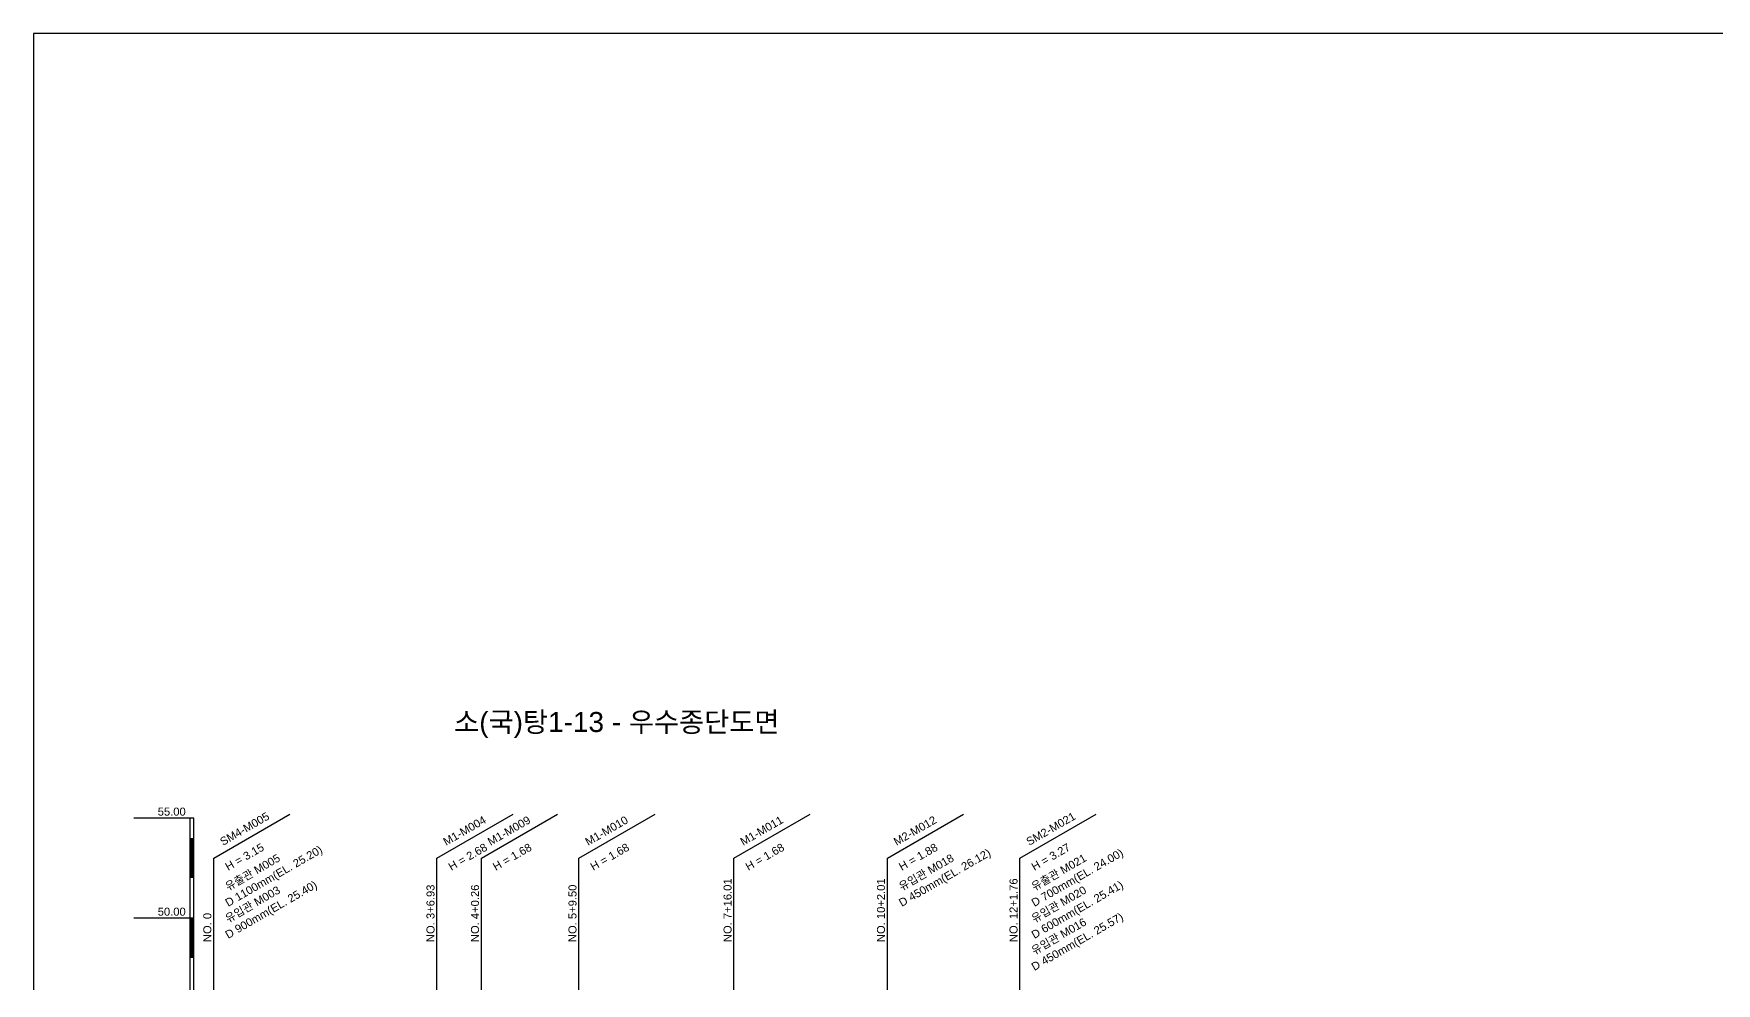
# Model space of a CAD drawing. Header units: millimetres. Extents: x -105495 to 3444, y -108190 to 2013.
# Drawn here: x 20 to 440.5, y -44723.3 to -44486 of the extents above; entities that cross this region are included whole.
import ezdxf
from ezdxf.enums import TextEntityAlignment as Align

# ---------------------------------------------------------------- set-up
doc = ezdxf.new("R2010")
doc.units = ezdxf.units.MM
for name, color, linetype in [('KZ_종단_깃발', 7, 'Continuous'), ('KZ_종단_노선명', 7, 'Continuous'), ('KZ_종단_도각', 7, 'Continuous'), ('KZ_종단_폴대', 7, 'Continuous')]:
    doc.layers.add(name, color=color, linetype=linetype)
doc.styles.get("Standard").update_dxf_attribs({"font": 'arial.ttf'})

msp = doc.modelspace()

# ---------------------------------------------------------------- linework, layer by layer
at = {"layer": 'KZ_종단_깃발'}
for p, q in [((65, -44692), (84.05, -44681)), ((120.77, -44692), (139.83, -44681)), ((131.89, -44692), (150.94, -44681)), ((156.25, -44692), (175.31, -44681)), ((195.01, -44692), (214.06, -44681)), ((233.34, -44692), (252.4, -44681)), ((266.47, -44692), (285.52, -44681)), ((65, -44912), (65, -44692)), ((120.77, -44912), (120.77, -44692)), ((131.89, -44912), (131.89, -44692)), ((156.25, -44912), (156.25, -44692)), ((195.01, -44912), (195.01, -44692)), ((233.34, -44912), (233.34, -44692)), ((266.47, -44912), (266.47, -44692))]:
    msp.add_line(p, q, dxfattribs=at)
at = {"layer": 'KZ_종단_도각'}
msp.add_lwpolyline([(20, -45080), (861, -45080), (861, -44486), (20, -44486)], close=True, dxfattribs=at)
at = {"layer": 'KZ_종단_폴대'}
for p, q in [((60, -44682), (45, -44682)), ((60, -44707), (45, -44707))]:
    msp.add_line(p, q, dxfattribs=at)
msp.add_lwpolyline([(60, -44912), (60, -44682), (59, -44682), (59, -44912), (60, -44912)], dxfattribs=at)
at = {"layer": 'KZ_종단_폴대', "const_width": 1}
for points in [[(59.5, -44697), (59.5, -44687)], [(59.5, -44717), (59.5, -44707)]]:
    msp.add_lwpolyline(points, dxfattribs=at)

# ---------------------------------------------------------------- texts
at = {"layer": 'KZ_종단_깃발'}
for s, rotation, p in [('SM4-M005', 30, (67.6, -44689.5)), ('M1-M004', 30, (123.37, -44689.5)), ('M1-M009', 30, (134.48, -44689.5)), ('M1-M010', 30, (158.85, -44689.5)), ('M1-M011', 30, (197.61, -44689.5)), ('M2-M012', 30, (235.94, -44689.5)), ('SM2-M021', 30, (269.07, -44689.5)), ('NO. 3+6.93', 90, (120.77, -44713)), ('NO. 4+0.26', 90, (131.89, -44713)), ('NO. 5+9.50', 90, (156.25, -44713)), ('NO. 7+16.01', 90, (195.01, -44713)), ('NO. 10+2.01', 90, (233.34, -44713)), ('NO. 12+1.76', 90, (266.47, -44713)), ('NO. 0', 90, (65, -44713))]:
    msp.add_text(s, height=2, rotation=rotation, dxfattribs=at).set_placement(p, align=Align.BOTTOM_LEFT)
for s, p in [('H = 3.15', (67.6, -44693.5)), ('D 1100mm(EL. 25.20)', (67.6, -44702.5)), ('H = 2.68', (123.37, -44693.5)), ('H = 1.68', (134.48, -44693.5)), ('H = 1.68', (158.85, -44693.5)), ('H = 1.68', (197.61, -44693.5)), ('H = 1.88', (235.94, -44693.5)), ('D 450mm(EL. 26.12)', (235.94, -44702.5)), ('H = 3.27', (269.07, -44693.5)), ('D 700mm(EL. 24.00)', (269.07, -44702.5)), ('유출관 M005', (67.6, -44698.5)), ('유입관 M018', (235.94, -44698.5)), ('유출관 M021', (269.07, -44698.5)), ('D 900mm(EL. 25.40)', (67.6, -44710.5)), ('유입관 M003', (67.6, -44706.5)), ('D 600mm(EL. 25.41)', (269.07, -44710.5)), ('유입관 M020', (269.07, -44706.5)), ('D 450mm(EL. 25.57)', (269.07, -44718.5)), ('유입관 M016', (269.07, -44714.5))]:
    msp.add_text(s, height=2, rotation=30, dxfattribs=at).set_placement(p, align=Align.TOP_LEFT)
at = {"layer": 'KZ_종단_노선명'}
msp.add_text('소(국)탕1-13 - 우수종단도면', height=5, dxfattribs=at).set_placement((165.73, -44662), align=Align.BOTTOM_CENTER)
at = {"layer": 'KZ_종단_폴대'}
for s, p in [('55.00', (58, -44682)), ('50.00', (58, -44707))]:
    msp.add_text(s, height=2, dxfattribs=at).set_placement(p, align=Align.BOTTOM_RIGHT)

doc.saveas('drawing.dxf')
